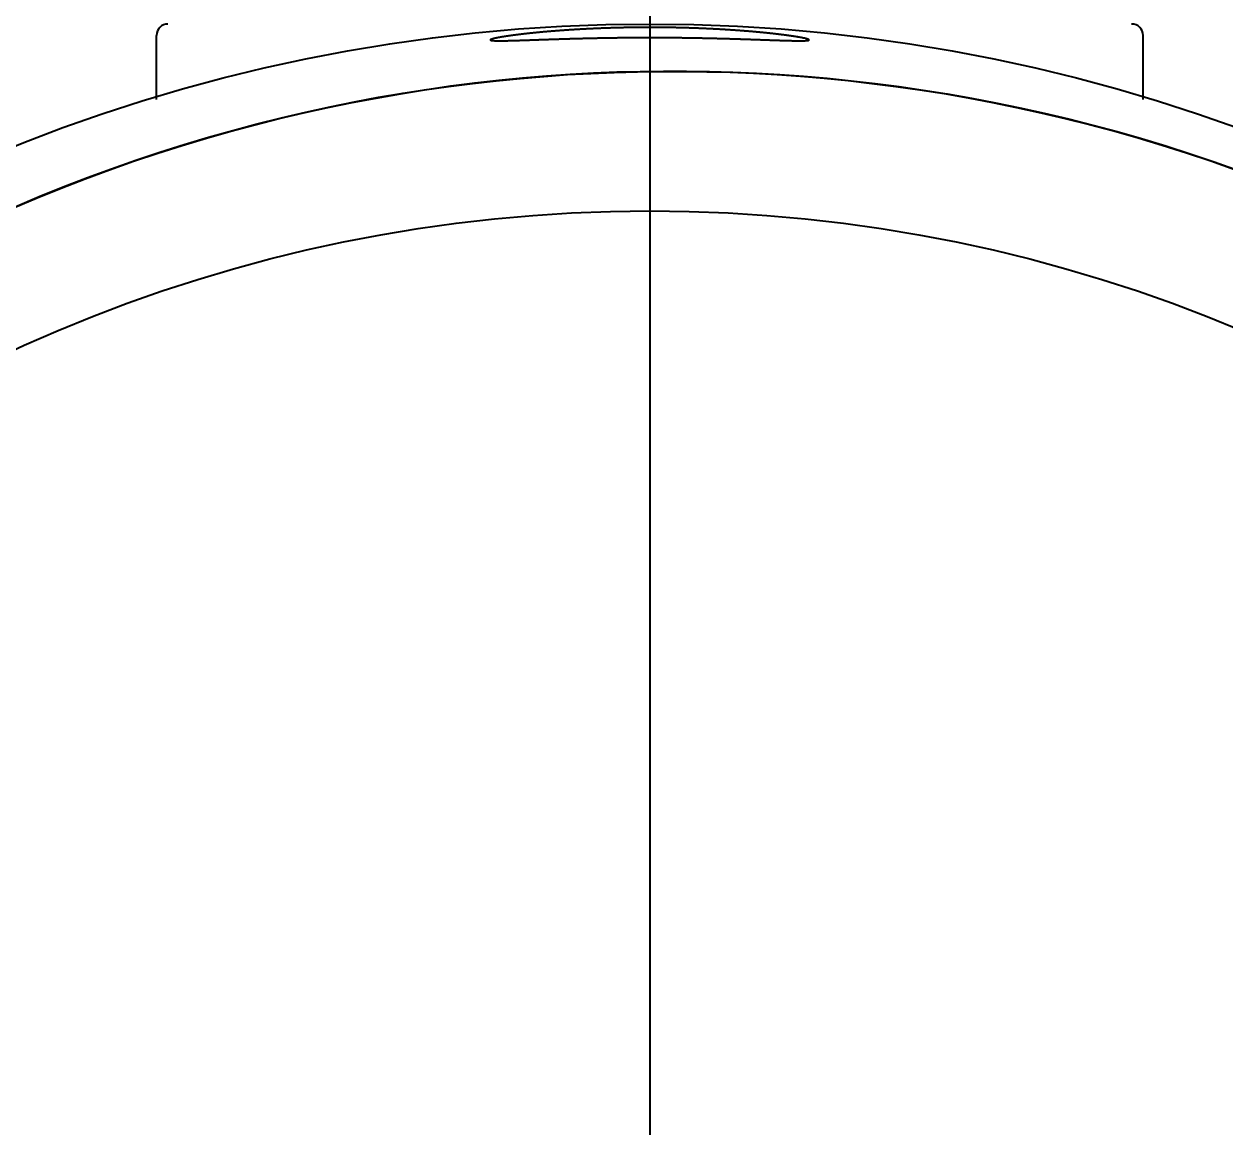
# Model space of a CAD drawing. Header units: millimetres. Extents: x 0 to 5600, y -67 to 2530.
# Drawn here: x 4129.28 to 4161.78, y 1594.87 to 1624.72 of the extents above; entities that cross this region are included whole.
import ezdxf
from ezdxf.lldxf.tags import DXFTag

# ---------------------------------------------------------------- set-up
doc = ezdxf.new("R2010")
doc.units = ezdxf.units.MM
for name, color, linetype in [('내부선 및 부속', 4, 'Continuous'), ('중심선', 1, 'DASHED'), ('치수선', 7, 'Continuous')]:
    doc.layers.add(name, color=color, linetype=linetype)
doc.styles.add('____', font='')
doc.styles.get('____').set_extended_font_data('굴림')
tags = doc.linetypes.add('DASHED', pattern=[25.72, 12.86, -12.86]).pattern_tags.tags
tags[6:7] = [DXFTag(74, 4), DXFTag(75, 0), DXFTag(340, '0'), DXFTag(46, 0.0), DXFTag(50, 0.0), DXFTag(44, 0.0), DXFTag(45, 0.0)]
tags[4:5] = [DXFTag(74, 4), DXFTag(75, 0), DXFTag(340, '0'), DXFTag(46, 0.0), DXFTag(50, 0.0), DXFTag(44, 0.0), DXFTag(45, 0.0)]
doc.dimstyles.new('MSADIM', dxfattribs={"dimtxt": 33, "dimasz": 17, "dimexe": 10, "dimexo": 7.5, "dimgap": 10, "dimtad": 0, "dimtih": 1, "dimtoh": 1, "dimdec": 0, "dimzin": 1, "dimdsep": 46, "dimtxsty": '____', "dimcen": 11.25, "dimadec": 0, "dimazin": 0, "dimtfac": 1, "dimtdec": 0, "dimtix": 1, "dimtmove": 0, "dimatfit": 3, "dimfxl": 1, "dimtolj": 1, "dimtzin": 1, "dimarcsym": 0})

# ---------------------------------------------------------------- blocks, each defined once
blk = doc.blocks.new('*D12')
at = {"layer": '치수선', "color": 0, "linetype": 'Continuous', "lineweight": -2, "transparency": 16777216}
for p, q in [((4076.213, 1776.022), (4076.213, 1863.15)), ((4756.213, 1586.022), (4756.213, 1863.15)), ((4093.213, 1853.15), (4378.933, 1853.15)), ((4739.213, 1853.15), (4453.494, 1853.15))]:
    blk.add_line(p, q, dxfattribs=at)
at = {"layer": '치수선', "color": 0, "linetype": 'Continuous', "transparency": 16777216}
for points in [[(4093.213, 1855.984), (4093.213, 1850.317), (4076.213, 1853.15)], [(4739.213, 1855.984), (4739.213, 1850.317), (4756.213, 1853.15)]]:
    blk.add_solid(points, dxfattribs=at)
at = {"layer": '치수선', "color": 0, "linetype": 'Continuous', "transparency": 16777216, "insert": (4416.213, 1853.15), "char_height": 25, "attachment_point": 5, "style": '____'}
blk.add_mtext('\\A1;680', dxfattribs=at)

msp = doc.modelspace()

# ---------------------------------------------------------------- linework, layer by layer
at = {"layer": '내부선 및 부속', "linetype": 'Continuous'}
for p, q in [((4132.868, 1622.671), (4132.868, 1624.409)), ((4159.559, 1622.671), (4159.559, 1624.409))]:
    msp.add_line(p, q, dxfattribs=at)
at = {"layer": '내부선 및 부속', "linetype": 'Continuous', "flags": 128}
for points in [[(4146.213, 1624.626), (4146.205, 1624.626), (4146.196, 1624.626), (4146.188, 1624.626), (4146.179, 1624.626), (4146.171, 1624.626), (4146.162, 1624.626), (4146.154, 1624.626), (4146.145, 1624.626), (4146.137, 1624.626), (4146.128, 1624.626), (4146.12, 1624.626), (4146.111, 1624.626), (4146.103, 1624.626), (4146.094, 1624.626), (4146.086, 1624.626), (4146.077, 1624.626), (4146.069, 1624.626), (4146.06, 1624.626), (4146.052, 1624.625), (4146.043, 1624.625), (4146.035, 1624.625), (4146.026, 1624.625), (4146.018, 1624.625), (4146.009, 1624.625), (4146.001, 1624.625), (4145.992, 1624.625), (4145.984, 1624.625), (4145.975, 1624.625), (4145.967, 1624.625), (4145.958, 1624.625), (4145.95, 1624.625), (4145.942, 1624.625), (4145.933, 1624.625), (4145.925, 1624.625), (4145.916, 1624.625), (4145.908, 1624.625), (4145.899, 1624.624), (4145.891, 1624.624), (4145.882, 1624.624), (4145.874, 1624.624), (4145.865, 1624.624), (4145.857, 1624.624), (4145.848, 1624.624), (4145.84, 1624.624), (4145.831, 1624.624), (4145.823, 1624.624), (4145.814, 1624.624), (4145.806, 1624.623), (4145.797, 1624.623), (4145.789, 1624.623), (4145.78, 1624.623), (4145.772, 1624.623), (4145.763, 1624.623), (4145.755, 1624.623), (4145.746, 1624.623), (4145.738, 1624.623), (4145.729, 1624.622), (4145.721, 1624.622), (4145.712, 1624.622), (4145.704, 1624.622), (4145.695, 1624.622), (4145.687, 1624.622), (4145.678, 1624.622), (4145.67, 1624.622), (4145.661, 1624.621), (4145.653, 1624.621), (4145.645, 1624.621), (4145.636, 1624.621), (4145.628, 1624.621), (4145.619, 1624.621), (4145.611, 1624.621), (4145.602, 1624.62), (4145.594, 1624.62), (4145.585, 1624.62), (4145.577, 1624.62), (4145.568, 1624.62), (4145.56, 1624.62), (4145.551, 1624.619), (4145.543, 1624.619), (4145.534, 1624.619), (4145.526, 1624.619), (4145.517, 1624.619), (4145.509, 1624.619), (4145.5, 1624.618), (4145.492, 1624.618), (4145.483, 1624.618), (4145.475, 1624.618), (4145.466, 1624.618), (4145.458, 1624.618), (4145.449, 1624.617), (4145.441, 1624.617), (4145.432, 1624.617), (4145.424, 1624.617), (4145.415, 1624.617), (4145.407, 1624.616), (4145.398, 1624.616), (4145.39, 1624.616), (4145.381, 1624.616), (4145.373, 1624.616), (4145.365, 1624.615), (4145.365, 1624.615), (4145.356, 1624.615), (4145.348, 1624.615), (4145.339, 1624.615), (4145.331, 1624.615), (4145.322, 1624.614), (4145.314, 1624.614), (4145.305, 1624.614), (4145.297, 1624.614), (4145.288, 1624.613), (4145.28, 1624.613), (4145.271, 1624.613), (4145.263, 1624.613), (4145.254, 1624.612), (4145.246, 1624.612), (4145.237, 1624.612), (4145.229, 1624.612), (4145.22, 1624.612), (4145.212, 1624.611), (4145.203, 1624.611), (4145.195, 1624.611), (4145.186, 1624.611), (4145.178, 1624.61), (4145.169, 1624.61), (4145.161, 1624.61), (4145.152, 1624.609), (4145.144, 1624.609), (4145.135, 1624.609), (4145.127, 1624.609), (4145.119, 1624.608), (4145.11, 1624.608), (4145.102, 1624.608), (4145.093, 1624.608), (4145.085, 1624.607), (4145.076, 1624.607), (4145.068, 1624.607), (4145.059, 1624.606), (4145.051, 1624.606), (4145.042, 1624.606), (4145.034, 1624.606), (4145.025, 1624.605), (4145.017, 1624.605), (4145.008, 1624.605), (4145, 1624.604), (4144.991, 1624.604), (4144.983, 1624.604), (4144.974, 1624.603), (4144.966, 1624.603), (4144.957, 1624.603), (4144.949, 1624.603), (4144.94, 1624.602), (4144.932, 1624.602), (4144.923, 1624.602), (4144.915, 1624.601), (4144.907, 1624.601), (4144.898, 1624.601), (4144.89, 1624.6), (4144.881, 1624.6), (4144.873, 1624.6), (4144.864, 1624.599), (4144.856, 1624.599), (4144.847, 1624.599), (4144.839, 1624.598), (4144.83, 1624.598), (4144.822, 1624.598), (4144.813, 1624.597), (4144.805, 1624.597), (4144.796, 1624.597), (4144.788, 1624.596), (4144.779, 1624.596), (4144.771, 1624.595), (4144.762, 1624.595), (4144.754, 1624.595), (4144.745, 1624.594), (4144.737, 1624.594), (4144.728, 1624.594), (4144.72, 1624.593), (4144.711, 1624.593), (4144.703, 1624.592), (4144.695, 1624.592), (4144.686, 1624.592), (4144.678, 1624.591), (4144.669, 1624.591), (4144.661, 1624.591), (4144.652, 1624.59), (4144.644, 1624.59), (4144.635, 1624.589), (4144.627, 1624.589), (4144.618, 1624.589), (4144.61, 1624.588), (4144.601, 1624.588), (4144.593, 1624.587), (4144.584, 1624.587), (4144.576, 1624.587), (4144.567, 1624.586), (4144.559, 1624.586), (4144.55, 1624.585), (4144.542, 1624.585), (4144.533, 1624.584), (4144.525, 1624.584), (4144.517, 1624.584), (4144.517, 1624.584), (4144.508, 1624.583), (4144.5, 1624.583), (4144.491, 1624.582), (4144.483, 1624.582), (4144.474, 1624.581), (4144.466, 1624.581), (4144.457, 1624.581), (4144.449, 1624.58), (4144.44, 1624.58), (4144.432, 1624.579), (4144.423, 1624.579), (4144.415, 1624.578), (4144.406, 1624.578), (4144.398, 1624.577), (4144.389, 1624.577), (4144.381, 1624.577), (4144.372, 1624.576), (4144.364, 1624.576), (4144.356, 1624.575), (4144.347, 1624.575), (4144.339, 1624.574), (4144.33, 1624.574), (4144.322, 1624.573), (4144.313, 1624.573), (4144.305, 1624.572), (4144.296, 1624.572), (4144.288, 1624.571), (4144.279, 1624.571), (4144.271, 1624.57), (4144.262, 1624.57), (4144.254, 1624.569), (4144.245, 1624.569), (4144.237, 1624.568), (4144.228, 1624.568), (4144.22, 1624.567), (4144.211, 1624.567), (4144.203, 1624.566), (4144.195, 1624.566), (4144.186, 1624.565), (4144.178, 1624.565), (4144.169, 1624.564), (4144.161, 1624.564), (4144.152, 1624.563), (4144.144, 1624.563), (4144.135, 1624.562), (4144.127, 1624.562), (4144.118, 1624.561), (4144.11, 1624.561), (4144.101, 1624.56), (4144.093, 1624.559), (4144.084, 1624.559), (4144.076, 1624.558), (4144.067, 1624.558), (4144.059, 1624.557), (4144.051, 1624.557), (4144.042, 1624.556), (4144.034, 1624.556), (4144.025, 1624.555), (4144.017, 1624.554), (4144.008, 1624.554), (4144, 1624.553), (4143.991, 1624.553), (4143.983, 1624.552), (4143.974, 1624.552), (4143.966, 1624.551), (4143.957, 1624.55), (4143.949, 1624.55), (4143.94, 1624.549), (4143.932, 1624.549), (4143.924, 1624.548), (4143.915, 1624.548), (4143.907, 1624.547), (4143.898, 1624.546), (4143.89, 1624.546), (4143.881, 1624.545), (4143.873, 1624.545), (4143.864, 1624.544), (4143.856, 1624.543), (4143.847, 1624.543), (4143.839, 1624.542), (4143.83, 1624.541), (4143.822, 1624.541), (4143.814, 1624.54), (4143.805, 1624.54), (4143.797, 1624.539), (4143.788, 1624.538), (4143.78, 1624.538), (4143.771, 1624.537), (4143.763, 1624.536), (4143.754, 1624.536), (4143.746, 1624.535), (4143.737, 1624.535), (4143.729, 1624.534), (4143.72, 1624.533), (4143.712, 1624.533), (4143.704, 1624.532), (4143.695, 1624.531), (4143.687, 1624.531), (4143.678, 1624.53), (4143.67, 1624.529), (4143.67, 1624.529), (4143.661, 1624.529), (4143.653, 1624.528), (4143.644, 1624.527), (4143.636, 1624.527), (4143.627, 1624.526), (4143.619, 1624.525), (4143.61, 1624.525), (4143.602, 1624.524), (4143.594, 1624.523), (4143.585, 1624.523), (4143.577, 1624.522), (4143.568, 1624.521), (4143.56, 1624.521), (4143.551, 1624.52), (4143.543, 1624.519), (4143.534, 1624.518), (4143.526, 1624.518), (4143.517, 1624.517), (4143.509, 1624.516), (4143.5, 1624.516), (4143.492, 1624.515), (4143.484, 1624.514), (4143.475, 1624.513), (4143.467, 1624.513), (4143.458, 1624.512), (4143.45, 1624.511), (4143.441, 1624.51), (4143.433, 1624.51), (4143.424, 1624.509), (4143.416, 1624.508), (4143.407, 1624.508), (4143.399, 1624.507), (4143.391, 1624.506), (4143.382, 1624.505), (4143.374, 1624.505), (4143.365, 1624.504), (4143.357, 1624.503), (4143.348, 1624.502), (4143.34, 1624.501), (4143.331, 1624.501), (4143.323, 1624.5), (4143.315, 1624.499), (4143.306, 1624.498), (4143.298, 1624.498), (4143.289, 1624.497), (4143.281, 1624.496), (4143.272, 1624.495), (4143.264, 1624.494), (4143.255, 1624.494), (4143.247, 1624.493), (4143.238, 1624.492), (4143.23, 1624.491), (4143.222, 1624.49), (4143.213, 1624.49), (4143.205, 1624.489), (4143.196, 1624.488), (4143.188, 1624.487), (4143.179, 1624.486), (4143.171, 1624.486), (4143.162, 1624.485), (4143.154, 1624.484), (4143.146, 1624.483), (4143.137, 1624.482), (4143.129, 1624.481), (4143.12, 1624.481), (4143.112, 1624.48), (4143.103, 1624.479), (4143.095, 1624.478), (4143.086, 1624.477), (4143.078, 1624.476), (4143.07, 1624.475), (4143.061, 1624.475), (4143.053, 1624.474), (4143.044, 1624.473), (4143.036, 1624.472), (4143.027, 1624.471), (4143.019, 1624.47), (4143.01, 1624.469), (4143.002, 1624.468), (4142.994, 1624.468), (4142.985, 1624.467), (4142.977, 1624.466), (4142.968, 1624.465), (4142.96, 1624.464), (4142.951, 1624.463), (4142.943, 1624.462), (4142.935, 1624.461), (4142.926, 1624.46), (4142.918, 1624.459), (4142.909, 1624.458), (4142.901, 1624.458), (4142.892, 1624.457), (4142.884, 1624.456), (4142.875, 1624.455), (4142.867, 1624.454), (4142.859, 1624.453), (4142.85, 1624.452), (4142.842, 1624.451), (4142.833, 1624.45), (4142.825, 1624.449), (4142.825, 1624.449), (4142.816, 1624.448), (4142.808, 1624.447), (4142.8, 1624.446), (4142.791, 1624.445), (4142.783, 1624.444), (4142.774, 1624.443), (4142.766, 1624.442), (4142.757, 1624.441), (4142.749, 1624.44), (4142.741, 1624.439), (4142.732, 1624.438), (4142.724, 1624.437), (4142.715, 1624.436), (4142.707, 1624.435), (4142.698, 1624.434), (4142.69, 1624.433), (4142.682, 1624.432), (4142.673, 1624.431), (4142.665, 1624.43), (4142.656, 1624.429), (4142.648, 1624.428), (4142.64, 1624.427), (4142.631, 1624.426), (4142.623, 1624.425), (4142.614, 1624.424), (4142.606, 1624.423), (4142.597, 1624.422), (4142.589, 1624.42), (4142.581, 1624.419), (4142.572, 1624.418), (4142.564, 1624.417), (4142.555, 1624.416), (4142.547, 1624.415), (4142.539, 1624.414), (4142.53, 1624.413), (4142.522, 1624.412), (4142.513, 1624.411), (4142.505, 1624.409), (4142.496, 1624.408), (4142.488, 1624.407), (4142.48, 1624.406), (4142.471, 1624.405), (4142.463, 1624.404), (4142.454, 1624.403), (4142.446, 1624.401), (4142.438, 1624.4), (4142.429, 1624.399), (4142.421, 1624.398), (4142.412, 1624.397), (4142.404, 1624.395), (4142.396, 1624.394), (4142.387, 1624.393), (4142.379, 1624.392), (4142.37, 1624.391), (4142.362, 1624.389), (4142.354, 1624.388), (4142.345, 1624.387), (4142.337, 1624.386), (4142.328, 1624.384), (4142.32, 1624.383), (4142.312, 1624.382), (4142.303, 1624.381), (4142.295, 1624.379), (4142.287, 1624.378), (4142.278, 1624.377), (4142.27, 1624.375), (4142.261, 1624.374), (4142.253, 1624.373), (4142.245, 1624.371), (4142.236, 1624.37), (4142.228, 1624.369), (4142.219, 1624.367), (4142.211, 1624.366), (4142.203, 1624.364), (4142.194, 1624.363), (4142.186, 1624.362), (4142.178, 1624.36), (4142.169, 1624.359), (4142.161, 1624.357), (4142.152, 1624.356), (4142.144, 1624.354), (4142.136, 1624.353), (4142.127, 1624.351), (4142.119, 1624.35), (4142.111, 1624.348), (4142.102, 1624.347), (4142.094, 1624.345), (4142.086, 1624.343), (4142.077, 1624.342), (4142.069, 1624.34), (4142.061, 1624.338), (4142.053, 1624.337), (4142.044, 1624.335), (4142.036, 1624.333), (4142.028, 1624.331), (4142.02, 1624.33), (4142.011, 1624.328), (4142.003, 1624.326), (4141.995, 1624.324), (4141.986, 1624.322), (4141.986, 1624.322), (4141.978, 1624.32), (4141.97, 1624.317), (4141.961, 1624.315), (4141.953, 1624.313), (4141.945, 1624.31), (4141.937, 1624.308), (4141.929, 1624.305), (4141.921, 1624.302), (4141.914, 1624.298), (4141.906, 1624.294), (4141.902, 1624.287), (4141.902, 1624.287)], [(4150.525, 1624.287), (4150.52, 1624.294), (4150.512, 1624.298), (4150.505, 1624.302), (4150.497, 1624.305), (4150.489, 1624.308), (4150.481, 1624.31), (4150.473, 1624.313), (4150.465, 1624.315), (4150.456, 1624.317), (4150.448, 1624.32), (4150.44, 1624.322), (4150.431, 1624.324), (4150.423, 1624.326), (4150.415, 1624.328), (4150.407, 1624.33), (4150.398, 1624.331), (4150.39, 1624.333), (4150.382, 1624.335), (4150.373, 1624.337), (4150.365, 1624.338), (4150.357, 1624.34), (4150.349, 1624.342), (4150.34, 1624.343), (4150.332, 1624.345), (4150.324, 1624.347), (4150.315, 1624.348), (4150.307, 1624.35), (4150.299, 1624.351), (4150.29, 1624.353), (4150.282, 1624.354), (4150.274, 1624.356), (4150.265, 1624.357), (4150.257, 1624.359), (4150.249, 1624.36), (4150.24, 1624.362), (4150.232, 1624.363), (4150.223, 1624.364), (4150.215, 1624.366), (4150.207, 1624.367), (4150.198, 1624.369), (4150.19, 1624.37), (4150.182, 1624.371), (4150.173, 1624.373), (4150.165, 1624.374), (4150.156, 1624.375), (4150.148, 1624.377), (4150.14, 1624.378), (4150.131, 1624.379), (4150.123, 1624.381), (4150.114, 1624.382), (4150.106, 1624.383), (4150.098, 1624.384), (4150.089, 1624.386), (4150.081, 1624.387), (4150.072, 1624.388), (4150.064, 1624.389), (4150.056, 1624.391), (4150.047, 1624.392), (4150.039, 1624.393), (4150.031, 1624.394), (4150.022, 1624.395), (4150.014, 1624.397), (4150.005, 1624.398), (4149.997, 1624.399), (4149.989, 1624.4), (4149.98, 1624.401), (4149.972, 1624.403), (4149.963, 1624.404), (4149.955, 1624.405), (4149.946, 1624.406), (4149.938, 1624.407), (4149.93, 1624.408), (4149.921, 1624.409), (4149.913, 1624.411), (4149.904, 1624.412), (4149.896, 1624.413), (4149.888, 1624.414), (4149.879, 1624.415), (4149.871, 1624.416), (4149.862, 1624.417), (4149.854, 1624.418), (4149.846, 1624.419), (4149.837, 1624.42), (4149.829, 1624.422), (4149.82, 1624.423), (4149.812, 1624.424), (4149.803, 1624.425), (4149.795, 1624.426), (4149.787, 1624.427), (4149.778, 1624.428), (4149.77, 1624.429), (4149.761, 1624.43), (4149.753, 1624.431), (4149.744, 1624.432), (4149.736, 1624.433), (4149.728, 1624.434), (4149.719, 1624.435), (4149.711, 1624.436), (4149.702, 1624.437), (4149.694, 1624.438), (4149.694, 1624.438), (4149.685, 1624.439), (4149.677, 1624.44), (4149.669, 1624.441), (4149.66, 1624.442), (4149.652, 1624.443), (4149.643, 1624.444), (4149.635, 1624.445), (4149.627, 1624.446), (4149.618, 1624.447), (4149.61, 1624.448), (4149.601, 1624.449), (4149.593, 1624.45), (4149.584, 1624.451), (4149.576, 1624.452), (4149.567, 1624.453), (4149.559, 1624.454), (4149.551, 1624.455), (4149.542, 1624.456), (4149.534, 1624.457), (4149.525, 1624.458), (4149.517, 1624.458), (4149.508, 1624.459), (4149.5, 1624.46), (4149.492, 1624.461), (4149.483, 1624.462), (4149.475, 1624.463), (4149.466, 1624.464), (4149.458, 1624.465), (4149.449, 1624.466), (4149.441, 1624.467), (4149.433, 1624.468), (4149.424, 1624.468), (4149.416, 1624.469), (4149.407, 1624.47), (4149.399, 1624.471), (4149.39, 1624.472), (4149.382, 1624.473), (4149.373, 1624.474), (4149.365, 1624.475), (4149.357, 1624.475), (4149.348, 1624.476), (4149.34, 1624.477), (4149.331, 1624.478), (4149.323, 1624.479), (4149.314, 1624.48), (4149.306, 1624.481), (4149.297, 1624.481), (4149.289, 1624.482), (4149.281, 1624.483), (4149.272, 1624.484), (4149.264, 1624.485), (4149.255, 1624.486), (4149.247, 1624.486), (4149.238, 1624.487), (4149.23, 1624.488), (4149.221, 1624.489), (4149.213, 1624.49), (4149.205, 1624.49), (4149.196, 1624.491), (4149.188, 1624.492), (4149.179, 1624.493), (4149.171, 1624.494), (4149.162, 1624.494), (4149.154, 1624.495), (4149.145, 1624.496), (4149.137, 1624.497), (4149.128, 1624.498), (4149.12, 1624.498), (4149.112, 1624.499), (4149.103, 1624.5), (4149.095, 1624.501), (4149.086, 1624.501), (4149.078, 1624.502), (4149.069, 1624.503), (4149.061, 1624.504), (4149.052, 1624.505), (4149.044, 1624.505), (4149.036, 1624.506), (4149.027, 1624.507), (4149.019, 1624.508), (4149.01, 1624.508), (4149.002, 1624.509), (4148.993, 1624.51), (4148.985, 1624.51), (4148.976, 1624.511), (4148.968, 1624.512), (4148.959, 1624.513), (4148.951, 1624.513), (4148.943, 1624.514), (4148.934, 1624.515), (4148.926, 1624.516), (4148.917, 1624.516), (4148.909, 1624.517), (4148.9, 1624.518), (4148.892, 1624.518), (4148.883, 1624.519), (4148.875, 1624.52), (4148.866, 1624.521), (4148.858, 1624.521), (4148.85, 1624.522), (4148.85, 1624.522), (4148.841, 1624.523), (4148.833, 1624.523), (4148.824, 1624.524), (4148.816, 1624.525), (4148.807, 1624.525), (4148.799, 1624.526), (4148.79, 1624.527), (4148.782, 1624.527), (4148.773, 1624.528), (4148.765, 1624.529), (4148.756, 1624.529), (4148.748, 1624.53), (4148.74, 1624.531), (4148.731, 1624.531), (4148.723, 1624.532), (4148.714, 1624.533), (4148.706, 1624.533), (4148.697, 1624.534), (4148.689, 1624.535), (4148.68, 1624.535), (4148.672, 1624.536), (4148.663, 1624.536), (4148.655, 1624.537), (4148.646, 1624.538), (4148.638, 1624.538), (4148.63, 1624.539), (4148.621, 1624.54), (4148.613, 1624.54), (4148.604, 1624.541), (4148.596, 1624.542), (4148.587, 1624.542), (4148.579, 1624.543), (4148.57, 1624.543), (4148.562, 1624.544), (4148.553, 1624.545), (4148.545, 1624.545), (4148.536, 1624.546), (4148.528, 1624.546), (4148.519, 1624.547), (4148.511, 1624.548), (4148.503, 1624.548), (4148.494, 1624.549), (4148.486, 1624.549), (4148.477, 1624.55), (4148.469, 1624.55), (4148.46, 1624.551), (4148.452, 1624.552), (4148.443, 1624.552), (4148.435, 1624.553), (4148.426, 1624.553), (4148.418, 1624.554), (4148.409, 1624.554), (4148.401, 1624.555), (4148.392, 1624.556), (4148.384, 1624.556), (4148.376, 1624.557), (4148.367, 1624.557), (4148.359, 1624.558), (4148.35, 1624.558), (4148.342, 1624.559), (4148.333, 1624.559), (4148.325, 1624.56), (4148.316, 1624.561), (4148.308, 1624.561), (4148.299, 1624.562), (4148.291, 1624.562), (4148.282, 1624.563), (4148.274, 1624.563), (4148.265, 1624.564), (4148.257, 1624.564), (4148.249, 1624.565), (4148.24, 1624.565), (4148.232, 1624.566), (4148.223, 1624.566), (4148.215, 1624.567), (4148.206, 1624.567), (4148.198, 1624.568), (4148.189, 1624.568), (4148.181, 1624.569), (4148.172, 1624.569), (4148.164, 1624.57), (4148.155, 1624.57), (4148.147, 1624.571), (4148.138, 1624.571), (4148.13, 1624.572), (4148.121, 1624.572), (4148.113, 1624.573), (4148.105, 1624.573), (4148.096, 1624.574), (4148.088, 1624.574), (4148.079, 1624.575), (4148.071, 1624.575), (4148.062, 1624.576), (4148.054, 1624.576), (4148.045, 1624.577), (4148.037, 1624.577), (4148.028, 1624.577), (4148.02, 1624.578), (4148.011, 1624.578), (4148.003, 1624.579), (4148.003, 1624.579), (4147.994, 1624.579), (4147.986, 1624.58), (4147.977, 1624.58), (4147.969, 1624.581), (4147.96, 1624.581), (4147.952, 1624.581), (4147.944, 1624.582), (4147.935, 1624.582), (4147.927, 1624.583), (4147.918, 1624.583), (4147.91, 1624.584), (4147.901, 1624.584), (4147.893, 1624.584), (4147.884, 1624.585), (4147.876, 1624.585), (4147.867, 1624.586), (4147.859, 1624.586), (4147.85, 1624.587), (4147.842, 1624.587), (4147.833, 1624.587), (4147.825, 1624.588), (4147.816, 1624.588), (4147.808, 1624.589), (4147.799, 1624.589), (4147.791, 1624.589), (4147.782, 1624.59), (4147.774, 1624.59), (4147.766, 1624.591), (4147.757, 1624.591), (4147.749, 1624.591), (4147.74, 1624.592), (4147.732, 1624.592), (4147.723, 1624.592), (4147.715, 1624.593), (4147.706, 1624.593), (4147.698, 1624.594), (4147.689, 1624.594), (4147.681, 1624.594), (4147.672, 1624.595), (4147.664, 1624.595), (4147.655, 1624.595), (4147.647, 1624.596), (4147.638, 1624.596), (4147.63, 1624.597), (4147.621, 1624.597), (4147.613, 1624.597), (4147.604, 1624.598), (4147.596, 1624.598), (4147.587, 1624.598), (4147.579, 1624.599), (4147.571, 1624.599), (4147.562, 1624.599), (4147.554, 1624.6), (4147.545, 1624.6), (4147.537, 1624.6), (4147.528, 1624.601), (4147.52, 1624.601), (4147.511, 1624.601), (4147.503, 1624.602), (4147.494, 1624.602), (4147.486, 1624.602), (4147.477, 1624.603), (4147.469, 1624.603), (4147.46, 1624.603), (4147.452, 1624.603), (4147.443, 1624.604), (4147.435, 1624.604), (4147.426, 1624.604), (4147.418, 1624.605), (4147.409, 1624.605), (4147.401, 1624.605), (4147.392, 1624.606), (4147.384, 1624.606), (4147.375, 1624.606), (4147.367, 1624.606), (4147.358, 1624.607), (4147.35, 1624.607), (4147.342, 1624.607), (4147.333, 1624.608), (4147.325, 1624.608), (4147.316, 1624.608), (4147.308, 1624.608), (4147.299, 1624.609), (4147.291, 1624.609), (4147.282, 1624.609), (4147.274, 1624.609), (4147.265, 1624.61), (4147.257, 1624.61), (4147.248, 1624.61), (4147.24, 1624.611), (4147.231, 1624.611), (4147.223, 1624.611), (4147.214, 1624.611), (4147.206, 1624.612), (4147.197, 1624.612), (4147.189, 1624.612), (4147.18, 1624.612), (4147.172, 1624.612), (4147.163, 1624.613), (4147.155, 1624.613), (4147.155, 1624.613), (4147.146, 1624.613), (4147.138, 1624.613), (4147.129, 1624.614), (4147.121, 1624.614), (4147.113, 1624.614), (4147.104, 1624.614), (4147.096, 1624.615), (4147.087, 1624.615), (4147.079, 1624.615), (4147.07, 1624.615), (4147.062, 1624.615), (4147.053, 1624.616), (4147.045, 1624.616), (4147.036, 1624.616), (4147.028, 1624.616), (4147.019, 1624.616), (4147.011, 1624.617), (4147.002, 1624.617), (4146.994, 1624.617), (4146.985, 1624.617), (4146.977, 1624.617), (4146.968, 1624.618), (4146.96, 1624.618), (4146.951, 1624.618), (4146.943, 1624.618), (4146.934, 1624.618), (4146.926, 1624.618), (4146.917, 1624.619), (4146.909, 1624.619), (4146.9, 1624.619), (4146.892, 1624.619), (4146.883, 1624.619), (4146.875, 1624.619), (4146.866, 1624.62), (4146.858, 1624.62), (4146.849, 1624.62), (4146.841, 1624.62), (4146.833, 1624.62), (4146.824, 1624.62), (4146.816, 1624.621), (4146.807, 1624.621), (4146.799, 1624.621), (4146.79, 1624.621), (4146.782, 1624.621), (4146.773, 1624.621), (4146.765, 1624.621), (4146.756, 1624.622), (4146.748, 1624.622), (4146.739, 1624.622), (4146.731, 1624.622), (4146.722, 1624.622), (4146.714, 1624.622), (4146.705, 1624.622), (4146.697, 1624.622), (4146.688, 1624.623), (4146.68, 1624.623), (4146.671, 1624.623), (4146.663, 1624.623), (4146.654, 1624.623), (4146.646, 1624.623), (4146.637, 1624.623), (4146.629, 1624.623), (4146.62, 1624.623), (4146.612, 1624.624), (4146.603, 1624.624), (4146.595, 1624.624), (4146.586, 1624.624), (4146.578, 1624.624), (4146.569, 1624.624), (4146.561, 1624.624), (4146.553, 1624.624), (4146.544, 1624.624), (4146.536, 1624.624), (4146.527, 1624.624), (4146.519, 1624.625), (4146.51, 1624.625), (4146.502, 1624.625), (4146.493, 1624.625), (4146.485, 1624.625), (4146.476, 1624.625), (4146.468, 1624.625), (4146.459, 1624.625), (4146.451, 1624.625), (4146.442, 1624.625), (4146.434, 1624.625), (4146.425, 1624.625), (4146.417, 1624.625), (4146.408, 1624.625), (4146.4, 1624.625), (4146.391, 1624.625), (4146.383, 1624.625), (4146.374, 1624.625), (4146.366, 1624.626), (4146.357, 1624.626), (4146.349, 1624.626), (4146.34, 1624.626), (4146.332, 1624.626), (4146.323, 1624.626), (4146.315, 1624.626), (4146.306, 1624.626), (4146.306, 1624.626), (4146.298, 1624.626), (4146.289, 1624.626), (4146.281, 1624.626), (4146.272, 1624.626), (4146.264, 1624.626), (4146.255, 1624.626), (4146.247, 1624.626), (4146.239, 1624.626), (4146.23, 1624.626), (4146.222, 1624.626), (4146.213, 1624.626), (4146.213, 1624.626)], [(4141.902, 1624.287), (4141.907, 1624.28), (4141.915, 1624.277), (4141.923, 1624.275), (4141.931, 1624.274), (4141.94, 1624.272), (4141.948, 1624.271), (4141.956, 1624.27), (4141.965, 1624.269), (4141.973, 1624.269), (4141.982, 1624.268), (4141.99, 1624.267), (4141.999, 1624.267), (4142.007, 1624.266), (4142.016, 1624.266), (4142.024, 1624.266), (4142.033, 1624.265), (4142.041, 1624.265), (4142.05, 1624.265), (4142.058, 1624.265), (4142.066, 1624.264), (4142.075, 1624.264), (4142.083, 1624.264), (4142.092, 1624.264), (4142.1, 1624.264), (4142.108, 1624.264), (4142.117, 1624.264), (4142.125, 1624.264), (4142.134, 1624.264), (4142.142, 1624.264), (4142.151, 1624.264), (4142.159, 1624.264), (4142.168, 1624.264), (4142.176, 1624.264), (4142.184, 1624.264), (4142.193, 1624.264), (4142.201, 1624.264), (4142.21, 1624.264), (4142.218, 1624.264), (4142.227, 1624.264), (4142.235, 1624.264), (4142.244, 1624.264), (4142.252, 1624.264), (4142.261, 1624.264), (4142.269, 1624.265), (4142.277, 1624.265), (4142.286, 1624.265), (4142.294, 1624.265), (4142.303, 1624.265), (4142.311, 1624.265), (4142.32, 1624.265), (4142.328, 1624.266), (4142.337, 1624.266), (4142.345, 1624.266), (4142.353, 1624.266), (4142.362, 1624.266), (4142.37, 1624.266), (4142.379, 1624.267), (4142.387, 1624.267), (4142.396, 1624.267), (4142.404, 1624.267), (4142.413, 1624.267), (4142.421, 1624.268), (4142.429, 1624.268), (4142.438, 1624.268), (4142.446, 1624.268), (4142.455, 1624.268), (4142.463, 1624.269), (4142.472, 1624.269), (4142.48, 1624.269), (4142.489, 1624.269), (4142.497, 1624.27), (4142.505, 1624.27), (4142.514, 1624.27), (4142.522, 1624.27), (4142.531, 1624.271), (4142.539, 1624.271), (4142.548, 1624.271), (4142.556, 1624.271), (4142.565, 1624.271), (4142.573, 1624.272), (4142.581, 1624.272), (4142.59, 1624.272), (4142.598, 1624.272), (4142.607, 1624.273), (4142.615, 1624.273), (4142.624, 1624.273), (4142.632, 1624.274), (4142.641, 1624.274), (4142.649, 1624.274), (4142.657, 1624.274), (4142.666, 1624.275), (4142.674, 1624.275), (4142.683, 1624.275), (4142.691, 1624.275), (4142.7, 1624.276), (4142.708, 1624.276), (4142.717, 1624.276), (4142.725, 1624.276), (4142.733, 1624.277), (4142.742, 1624.277), (4142.742, 1624.277), (4142.75, 1624.277), (4142.759, 1624.278), (4142.767, 1624.278), (4142.776, 1624.278), (4142.784, 1624.278), (4142.793, 1624.279), (4142.801, 1624.279), (4142.809, 1624.279), (4142.818, 1624.28), (4142.826, 1624.28), (4142.835, 1624.28), (4142.843, 1624.28), (4142.852, 1624.281), (4142.86, 1624.281), (4142.869, 1624.281), (4142.877, 1624.282), (4142.885, 1624.282), (4142.894, 1624.282), (4142.902, 1624.282), (4142.911, 1624.283), (4142.919, 1624.283), (4142.928, 1624.283), (4142.936, 1624.284), (4142.945, 1624.284), (4142.953, 1624.284), (4142.961, 1624.284), (4142.97, 1624.285), (4142.978, 1624.285), (4142.987, 1624.285), (4142.995, 1624.286), (4143.004, 1624.286), (4143.012, 1624.286), (4143.021, 1624.287), (4143.029, 1624.287), (4143.037, 1624.287), (4143.046, 1624.287), (4143.054, 1624.288), (4143.063, 1624.288), (4143.071, 1624.288), (4143.08, 1624.289), (4143.088, 1624.289), (4143.097, 1624.289), (4143.105, 1624.289), (4143.113, 1624.29), (4143.122, 1624.29), (4143.13, 1624.29), (4143.139, 1624.291), (4143.147, 1624.291), (4143.156, 1624.291), (4143.164, 1624.292), (4143.173, 1624.292), (4143.181, 1624.292), (4143.189, 1624.292), (4143.198, 1624.293), (4143.206, 1624.293), (4143.215, 1624.293), (4143.223, 1624.294), (4143.232, 1624.294), (4143.24, 1624.294), (4143.249, 1624.294), (4143.257, 1624.295), (4143.265, 1624.295), (4143.274, 1624.295), (4143.282, 1624.296), (4143.291, 1624.296), (4143.299, 1624.296), (4143.308, 1624.296), (4143.316, 1624.297), (4143.325, 1624.297), (4143.333, 1624.297), (4143.341, 1624.298), (4143.35, 1624.298), (4143.358, 1624.298), (4143.367, 1624.299), (4143.375, 1624.299), (4143.384, 1624.299), (4143.392, 1624.299), (4143.4, 1624.3), (4143.409, 1624.3), (4143.417, 1624.3), (4143.426, 1624.301), (4143.434, 1624.301), (4143.443, 1624.301), (4143.451, 1624.301), (4143.46, 1624.302), (4143.468, 1624.302), (4143.476, 1624.302), (4143.485, 1624.303), (4143.493, 1624.303), (4143.502, 1624.303), (4143.51, 1624.303), (4143.519, 1624.304), (4143.527, 1624.304), (4143.536, 1624.304), (4143.544, 1624.305), (4143.552, 1624.305), (4143.561, 1624.305), (4143.569, 1624.305), (4143.578, 1624.306), (4143.586, 1624.306), (4143.586, 1624.306), (4143.595, 1624.306), (4143.603, 1624.306), (4143.612, 1624.307), (4143.62, 1624.307), (4143.628, 1624.307), (4143.637, 1624.308), (4143.645, 1624.308), (4143.654, 1624.308), (4143.662, 1624.308), (4143.671, 1624.309), (4143.679, 1624.309), (4143.688, 1624.309), (4143.696, 1624.31), (4143.704, 1624.31), (4143.713, 1624.31), (4143.721, 1624.31), (4143.73, 1624.311), (4143.738, 1624.311), (4143.747, 1624.311), (4143.755, 1624.311), (4143.764, 1624.312), (4143.772, 1624.312), (4143.78, 1624.312), (4143.789, 1624.312), (4143.797, 1624.313), (4143.806, 1624.313), (4143.814, 1624.313), (4143.823, 1624.314), (4143.831, 1624.314), (4143.84, 1624.314), (4143.848, 1624.314), (4143.856, 1624.315), (4143.865, 1624.315), (4143.873, 1624.315), (4143.882, 1624.315), (4143.89, 1624.316), (4143.899, 1624.316), (4143.907, 1624.316), (4143.916, 1624.316), (4143.924, 1624.317), (4143.932, 1624.317), (4143.941, 1624.317), (4143.949, 1624.317), (4143.958, 1624.318), (4143.966, 1624.318), (4143.975, 1624.318), (4143.983, 1624.318), (4143.992, 1624.319), (4144, 1624.319), (4144.008, 1624.319), (4144.017, 1624.319), (4144.025, 1624.32), (4144.034, 1624.32), (4144.042, 1624.32), (4144.051, 1624.32), (4144.059, 1624.321), (4144.068, 1624.321), (4144.076, 1624.321), (4144.084, 1624.321), (4144.093, 1624.322), (4144.101, 1624.322), (4144.11, 1624.322), (4144.118, 1624.322), (4144.127, 1624.323), (4144.135, 1624.323), (4144.144, 1624.323), (4144.152, 1624.323), (4144.16, 1624.323), (4144.169, 1624.324), (4144.177, 1624.324), (4144.186, 1624.324), (4144.194, 1624.324), (4144.203, 1624.325), (4144.211, 1624.325), (4144.22, 1624.325), (4144.228, 1624.325), (4144.236, 1624.326), (4144.245, 1624.326), (4144.253, 1624.326), (4144.262, 1624.326), (4144.27, 1624.326), (4144.279, 1624.327), (4144.287, 1624.327), (4144.296, 1624.327), (4144.304, 1624.327), (4144.312, 1624.328), (4144.321, 1624.328), (4144.329, 1624.328), (4144.338, 1624.328), (4144.346, 1624.328), (4144.355, 1624.329), (4144.363, 1624.329), (4144.372, 1624.329), (4144.38, 1624.329), (4144.388, 1624.329), (4144.397, 1624.33), (4144.405, 1624.33), (4144.414, 1624.33), (4144.422, 1624.33), (4144.431, 1624.331), (4144.431, 1624.331), (4144.439, 1624.331), (4144.448, 1624.331), (4144.456, 1624.331), (4144.464, 1624.331), (4144.473, 1624.332), (4144.481, 1624.332), (4144.49, 1624.332), (4144.498, 1624.332), (4144.507, 1624.332), (4144.515, 1624.333), (4144.524, 1624.333), (4144.532, 1624.333), (4144.54, 1624.333), (4144.549, 1624.333), (4144.557, 1624.334), (4144.566, 1624.334), (4144.574, 1624.334), (4144.583, 1624.334), (4144.591, 1624.334), (4144.6, 1624.334), (4144.608, 1624.335), (4144.617, 1624.335), (4144.625, 1624.335), (4144.633, 1624.335), (4144.642, 1624.335), (4144.65, 1624.336), (4144.659, 1624.336), (4144.667, 1624.336), (4144.676, 1624.336), (4144.684, 1624.336), (4144.693, 1624.337), (4144.701, 1624.337), (4144.709, 1624.337), (4144.718, 1624.337), (4144.726, 1624.337), (4144.735, 1624.337), (4144.743, 1624.338), (4144.752, 1624.338), (4144.76, 1624.338), (4144.769, 1624.338), (4144.777, 1624.338), (4144.785, 1624.338), (4144.794, 1624.339), (4144.802, 1624.339), (4144.811, 1624.339), (4144.819, 1624.339), (4144.828, 1624.339), (4144.836, 1624.339), (4144.845, 1624.34), (4144.853, 1624.34), (4144.861, 1624.34), (4144.87, 1624.34), (4144.878, 1624.34), (4144.887, 1624.34), (4144.895, 1624.341), (4144.904, 1624.341), (4144.912, 1624.341), (4144.921, 1624.341), (4144.929, 1624.341), (4144.937, 1624.341), (4144.946, 1624.341), (4144.954, 1624.342), (4144.963, 1624.342), (4144.971, 1624.342), (4144.98, 1624.342), (4144.988, 1624.342), (4144.997, 1624.342), (4145.005, 1624.343), (4145.013, 1624.343), (4145.022, 1624.343), (4145.03, 1624.343), (4145.039, 1624.343), (4145.047, 1624.343), (4145.056, 1624.343), (4145.064, 1624.344), (4145.073, 1624.344), (4145.081, 1624.344), (4145.09, 1624.344), (4145.098, 1624.344), (4145.106, 1624.344), (4145.115, 1624.344), (4145.123, 1624.344), (4145.132, 1624.345), (4145.14, 1624.345), (4145.149, 1624.345), (4145.157, 1624.345), (4145.166, 1624.345), (4145.174, 1624.345), (4145.182, 1624.345), (4145.191, 1624.345), (4145.199, 1624.346), (4145.208, 1624.346), (4145.216, 1624.346), (4145.225, 1624.346), (4145.233, 1624.346), (4145.242, 1624.346), (4145.25, 1624.346), (4145.258, 1624.346), (4145.267, 1624.347), (4145.275, 1624.347), (4145.275, 1624.347), (4145.284, 1624.347), (4145.292, 1624.347), (4145.301, 1624.347), (4145.309, 1624.347), (4145.318, 1624.347), (4145.326, 1624.347), (4145.334, 1624.347), (4145.343, 1624.348), (4145.351, 1624.348), (4145.36, 1624.348), (4145.368, 1624.348), (4145.377, 1624.348), (4145.385, 1624.348), (4145.394, 1624.348), (4145.402, 1624.348), (4145.411, 1624.348), (4145.419, 1624.348), (4145.427, 1624.349), (4145.436, 1624.349), (4145.444, 1624.349), (4145.453, 1624.349), (4145.461, 1624.349), (4145.47, 1624.349), (4145.478, 1624.349), (4145.487, 1624.349), (4145.495, 1624.349), (4145.503, 1624.349), (4145.512, 1624.349), (4145.52, 1624.35), (4145.529, 1624.35), (4145.537, 1624.35), (4145.546, 1624.35), (4145.554, 1624.35), (4145.563, 1624.35), (4145.571, 1624.35), (4145.579, 1624.35), (4145.588, 1624.35), (4145.596, 1624.35), (4145.605, 1624.35), (4145.613, 1624.35), (4145.622, 1624.35), (4145.63, 1624.351), (4145.639, 1624.351), (4145.647, 1624.351), (4145.655, 1624.351), (4145.664, 1624.351), (4145.672, 1624.351), (4145.681, 1624.351), (4145.689, 1624.351), (4145.698, 1624.351), (4145.706, 1624.351), (4145.715, 1624.351), (4145.723, 1624.351), (4145.732, 1624.351), (4145.74, 1624.351), (4145.748, 1624.351), (4145.757, 1624.351), (4145.765, 1624.352), (4145.774, 1624.352), (4145.782, 1624.352), (4145.791, 1624.352), (4145.799, 1624.352), (4145.808, 1624.352), (4145.816, 1624.352), (4145.824, 1624.352), (4145.833, 1624.352), (4145.841, 1624.352), (4145.85, 1624.352), (4145.858, 1624.352), (4145.867, 1624.352), (4145.875, 1624.352), (4145.884, 1624.352), (4145.892, 1624.352), (4145.9, 1624.352), (4145.909, 1624.352), (4145.917, 1624.352), (4145.926, 1624.352), (4145.934, 1624.352), (4145.943, 1624.352), (4145.951, 1624.352), (4145.96, 1624.353), (4145.968, 1624.353), (4145.977, 1624.353), (4145.985, 1624.353), (4145.993, 1624.353), (4146.002, 1624.353), (4146.01, 1624.353), (4146.019, 1624.353), (4146.027, 1624.353), (4146.036, 1624.353), (4146.044, 1624.353), (4146.053, 1624.353), (4146.061, 1624.353), (4146.069, 1624.353), (4146.078, 1624.353), (4146.086, 1624.353), (4146.095, 1624.353), (4146.103, 1624.353), (4146.112, 1624.353), (4146.12, 1624.353), (4146.12, 1624.353), (4146.129, 1624.353), (4146.137, 1624.353), (4146.145, 1624.353), (4146.154, 1624.353), (4146.162, 1624.353), (4146.171, 1624.353), (4146.179, 1624.353), (4146.188, 1624.353), (4146.196, 1624.353), (4146.205, 1624.353), (4146.213, 1624.353), (4146.213, 1624.353)], [(4146.213, 1624.353), (4146.222, 1624.353), (4146.23, 1624.353), (4146.238, 1624.353), (4146.247, 1624.353), (4146.255, 1624.353), (4146.264, 1624.353), (4146.272, 1624.353), (4146.281, 1624.353), (4146.289, 1624.353), (4146.298, 1624.353), (4146.306, 1624.353), (4146.314, 1624.353), (4146.323, 1624.353), (4146.331, 1624.353), (4146.34, 1624.353), (4146.348, 1624.353), (4146.357, 1624.353), (4146.365, 1624.353), (4146.374, 1624.353), (4146.382, 1624.353), (4146.39, 1624.353), (4146.399, 1624.353), (4146.407, 1624.353), (4146.416, 1624.353), (4146.424, 1624.353), (4146.433, 1624.353), (4146.441, 1624.353), (4146.45, 1624.353), (4146.458, 1624.353), (4146.467, 1624.353), (4146.475, 1624.352), (4146.483, 1624.352), (4146.492, 1624.352), (4146.5, 1624.352), (4146.509, 1624.352), (4146.517, 1624.352), (4146.526, 1624.352), (4146.534, 1624.352), (4146.543, 1624.352), (4146.551, 1624.352), (4146.559, 1624.352), (4146.568, 1624.352), (4146.576, 1624.352), (4146.585, 1624.352), (4146.593, 1624.352), (4146.602, 1624.352), (4146.61, 1624.352), (4146.619, 1624.352), (4146.627, 1624.352), (4146.635, 1624.352), (4146.644, 1624.352), (4146.652, 1624.352), (4146.661, 1624.352), (4146.669, 1624.351), (4146.678, 1624.351), (4146.686, 1624.351), (4146.695, 1624.351), (4146.703, 1624.351), (4146.712, 1624.351), (4146.72, 1624.351), (4146.728, 1624.351), (4146.737, 1624.351), (4146.745, 1624.351), (4146.754, 1624.351), (4146.762, 1624.351), (4146.771, 1624.351), (4146.779, 1624.351), (4146.788, 1624.351), (4146.796, 1624.351), (4146.804, 1624.35), (4146.813, 1624.35), (4146.821, 1624.35), (4146.83, 1624.35), (4146.838, 1624.35), (4146.847, 1624.35), (4146.855, 1624.35), (4146.864, 1624.35), (4146.872, 1624.35), (4146.88, 1624.35), (4146.889, 1624.35), (4146.897, 1624.35), (4146.906, 1624.35), (4146.914, 1624.349), (4146.923, 1624.349), (4146.931, 1624.349), (4146.94, 1624.349), (4146.948, 1624.349), (4146.956, 1624.349), (4146.965, 1624.349), (4146.973, 1624.349), (4146.982, 1624.349), (4146.99, 1624.349), (4146.999, 1624.349), (4147.007, 1624.348), (4147.016, 1624.348), (4147.024, 1624.348), (4147.033, 1624.348), (4147.041, 1624.348), (4147.049, 1624.348), (4147.058, 1624.348), (4147.058, 1624.348), (4147.066, 1624.348), (4147.075, 1624.348), (4147.083, 1624.348), (4147.092, 1624.347), (4147.1, 1624.347), (4147.109, 1624.347), (4147.117, 1624.347), (4147.125, 1624.347), (4147.134, 1624.347), (4147.142, 1624.347), (4147.151, 1624.347), (4147.159, 1624.347), (4147.168, 1624.346), (4147.176, 1624.346), (4147.185, 1624.346), (4147.193, 1624.346), (4147.201, 1624.346), (4147.21, 1624.346), (4147.218, 1624.346), (4147.227, 1624.346), (4147.235, 1624.345), (4147.244, 1624.345), (4147.252, 1624.345), (4147.261, 1624.345), (4147.269, 1624.345), (4147.278, 1624.345), (4147.286, 1624.345), (4147.294, 1624.345), (4147.303, 1624.344), (4147.311, 1624.344), (4147.32, 1624.344), (4147.328, 1624.344), (4147.337, 1624.344), (4147.345, 1624.344), (4147.354, 1624.344), (4147.362, 1624.344), (4147.37, 1624.343), (4147.379, 1624.343), (4147.387, 1624.343), (4147.396, 1624.343), (4147.404, 1624.343), (4147.413, 1624.343), (4147.421, 1624.343), (4147.43, 1624.342), (4147.438, 1624.342), (4147.446, 1624.342), (4147.455, 1624.342), (4147.463, 1624.342), (4147.472, 1624.342), (4147.48, 1624.341), (4147.489, 1624.341), (4147.497, 1624.341), (4147.506, 1624.341), (4147.514, 1624.341), (4147.522, 1624.341), (4147.531, 1624.341), (4147.539, 1624.34), (4147.548, 1624.34), (4147.556, 1624.34), (4147.565, 1624.34), (4147.573, 1624.34), (4147.582, 1624.34), (4147.59, 1624.339), (4147.598, 1624.339), (4147.607, 1624.339), (4147.615, 1624.339), (4147.624, 1624.339), (4147.632, 1624.339), (4147.641, 1624.338), (4147.649, 1624.338), (4147.658, 1624.338), (4147.666, 1624.338), (4147.675, 1624.338), (4147.683, 1624.338), (4147.691, 1624.337), (4147.7, 1624.337), (4147.708, 1624.337), (4147.717, 1624.337), (4147.725, 1624.337), (4147.734, 1624.337), (4147.742, 1624.336), (4147.751, 1624.336), (4147.759, 1624.336), (4147.767, 1624.336), (4147.776, 1624.336), (4147.784, 1624.335), (4147.793, 1624.335), (4147.801, 1624.335), (4147.81, 1624.335), (4147.818, 1624.335), (4147.827, 1624.334), (4147.835, 1624.334), (4147.843, 1624.334), (4147.852, 1624.334), (4147.86, 1624.334), (4147.869, 1624.334), (4147.877, 1624.333), (4147.886, 1624.333), (4147.894, 1624.333), (4147.903, 1624.333), (4147.903, 1624.333), (4147.911, 1624.333), (4147.919, 1624.332), (4147.928, 1624.332), (4147.936, 1624.332), (4147.945, 1624.332), (4147.953, 1624.332), (4147.962, 1624.331), (4147.97, 1624.331), (4147.979, 1624.331), (4147.987, 1624.331), (4147.995, 1624.331), (4148.004, 1624.33), (4148.012, 1624.33), (4148.021, 1624.33), (4148.029, 1624.33), (4148.038, 1624.329), (4148.046, 1624.329), (4148.055, 1624.329), (4148.063, 1624.329), (4148.071, 1624.329), (4148.08, 1624.328), (4148.088, 1624.328), (4148.097, 1624.328), (4148.105, 1624.328), (4148.114, 1624.328), (4148.122, 1624.327), (4148.131, 1624.327), (4148.139, 1624.327), (4148.147, 1624.327), (4148.156, 1624.326), (4148.164, 1624.326), (4148.173, 1624.326), (4148.181, 1624.326), (4148.19, 1624.326), (4148.198, 1624.325), (4148.207, 1624.325), (4148.215, 1624.325), (4148.223, 1624.325), (4148.232, 1624.324), (4148.24, 1624.324), (4148.249, 1624.324), (4148.257, 1624.324), (4148.266, 1624.323), (4148.274, 1624.323), (4148.283, 1624.323), (4148.291, 1624.323), (4148.299, 1624.323), (4148.308, 1624.322), (4148.316, 1624.322), (4148.325, 1624.322), (4148.333, 1624.322), (4148.342, 1624.321), (4148.35, 1624.321), (4148.359, 1624.321), (4148.367, 1624.321), (4148.375, 1624.32), (4148.384, 1624.32), (4148.392, 1624.32), (4148.401, 1624.32), (4148.409, 1624.319), (4148.418, 1624.319), (4148.426, 1624.319), (4148.435, 1624.319), (4148.443, 1624.318), (4148.451, 1624.318), (4148.46, 1624.318), (4148.468, 1624.318), (4148.477, 1624.317), (4148.485, 1624.317), (4148.494, 1624.317), (4148.502, 1624.317), (4148.511, 1624.316), (4148.519, 1624.316), (4148.527, 1624.316), (4148.536, 1624.316), (4148.544, 1624.315), (4148.553, 1624.315), (4148.561, 1624.315), (4148.57, 1624.315), (4148.578, 1624.314), (4148.587, 1624.314), (4148.595, 1624.314), (4148.603, 1624.314), (4148.612, 1624.313), (4148.62, 1624.313), (4148.629, 1624.313), (4148.637, 1624.312), (4148.646, 1624.312), (4148.654, 1624.312), (4148.663, 1624.312), (4148.671, 1624.311), (4148.679, 1624.311), (4148.688, 1624.311), (4148.696, 1624.311), (4148.705, 1624.31), (4148.713, 1624.31), (4148.722, 1624.31), (4148.73, 1624.31), (4148.739, 1624.309), (4148.747, 1624.309), (4148.747, 1624.309), (4148.755, 1624.309), (4148.764, 1624.308), (4148.772, 1624.308), (4148.781, 1624.308), (4148.789, 1624.308), (4148.798, 1624.307), (4148.806, 1624.307), (4148.815, 1624.307), (4148.823, 1624.306), (4148.831, 1624.306), (4148.84, 1624.306), (4148.848, 1624.306), (4148.857, 1624.305), (4148.865, 1624.305), (4148.874, 1624.305), (4148.882, 1624.305), (4148.891, 1624.304), (4148.899, 1624.304), (4148.907, 1624.304), (4148.916, 1624.303), (4148.924, 1624.303), (4148.933, 1624.303), (4148.941, 1624.303), (4148.95, 1624.302), (4148.958, 1624.302), (4148.967, 1624.302), (4148.975, 1624.301), (4148.983, 1624.301), (4148.992, 1624.301), (4149, 1624.301), (4149.009, 1624.3), (4149.017, 1624.3), (4149.026, 1624.3), (4149.034, 1624.299), (4149.043, 1624.299), (4149.051, 1624.299), (4149.059, 1624.299), (4149.068, 1624.298), (4149.076, 1624.298), (4149.085, 1624.298), (4149.093, 1624.297), (4149.102, 1624.297), (4149.11, 1624.297), (4149.119, 1624.296), (4149.127, 1624.296), (4149.135, 1624.296), (4149.144, 1624.296), (4149.152, 1624.295), (4149.161, 1624.295), (4149.169, 1624.295), (4149.178, 1624.294), (4149.186, 1624.294), (4149.195, 1624.294), (4149.203, 1624.294), (4149.211, 1624.293), (4149.22, 1624.293), (4149.228, 1624.293), (4149.237, 1624.292), (4149.245, 1624.292), (4149.254, 1624.292), (4149.262, 1624.292), (4149.271, 1624.291), (4149.279, 1624.291), (4149.287, 1624.291), (4149.296, 1624.29), (4149.304, 1624.29), (4149.313, 1624.29), (4149.321, 1624.289), (4149.33, 1624.289), (4149.338, 1624.289), (4149.347, 1624.289), (4149.355, 1624.288), (4149.363, 1624.288), (4149.372, 1624.288), (4149.38, 1624.287), (4149.389, 1624.287), (4149.397, 1624.287), (4149.406, 1624.287), (4149.414, 1624.286), (4149.422, 1624.286), (4149.431, 1624.286), (4149.439, 1624.285), (4149.448, 1624.285), (4149.456, 1624.285), (4149.465, 1624.284), (4149.473, 1624.284), (4149.482, 1624.284), (4149.49, 1624.284), (4149.498, 1624.283), (4149.507, 1624.283), (4149.515, 1624.283), (4149.524, 1624.282), (4149.532, 1624.282), (4149.541, 1624.282), (4149.549, 1624.282), (4149.558, 1624.281), (4149.566, 1624.281), (4149.574, 1624.281), (4149.583, 1624.28), (4149.591, 1624.28), (4149.591, 1624.28), (4149.6, 1624.28), (4149.608, 1624.28), (4149.617, 1624.279), (4149.625, 1624.279), (4149.634, 1624.279), (4149.642, 1624.278), (4149.65, 1624.278), (4149.659, 1624.278), (4149.667, 1624.278), (4149.676, 1624.277), (4149.684, 1624.277), (4149.693, 1624.277), (4149.701, 1624.276), (4149.71, 1624.276), (4149.718, 1624.276), (4149.726, 1624.276), (4149.735, 1624.275), (4149.743, 1624.275), (4149.752, 1624.275), (4149.76, 1624.275), (4149.769, 1624.274), (4149.777, 1624.274), (4149.786, 1624.274), (4149.794, 1624.274), (4149.802, 1624.273), (4149.811, 1624.273), (4149.819, 1624.273), (4149.828, 1624.272), (4149.836, 1624.272), (4149.845, 1624.272), (4149.853, 1624.272), (4149.862, 1624.271), (4149.87, 1624.271), (4149.878, 1624.271), (4149.887, 1624.271), (4149.895, 1624.271), (4149.904, 1624.27), (4149.912, 1624.27), (4149.921, 1624.27), (4149.929, 1624.27), (4149.938, 1624.269), (4149.946, 1624.269), (4149.954, 1624.269), (4149.963, 1624.269), (4149.971, 1624.268), (4149.98, 1624.268), (4149.988, 1624.268), (4149.997, 1624.268), (4150.005, 1624.268), (4150.014, 1624.267), (4150.022, 1624.267), (4150.03, 1624.267), (4150.039, 1624.267), (4150.047, 1624.267), (4150.056, 1624.266), (4150.064, 1624.266), (4150.073, 1624.266), (4150.081, 1624.266), (4150.09, 1624.266), (4150.098, 1624.266), (4150.106, 1624.265), (4150.115, 1624.265), (4150.123, 1624.265), (4150.132, 1624.265), (4150.14, 1624.265), (4150.149, 1624.265), (4150.157, 1624.265), (4150.166, 1624.264), (4150.174, 1624.264), (4150.182, 1624.264), (4150.191, 1624.264), (4150.199, 1624.264), (4150.208, 1624.264), (4150.216, 1624.264), (4150.225, 1624.264), (4150.233, 1624.264), (4150.242, 1624.264), (4150.25, 1624.264), (4150.259, 1624.264), (4150.267, 1624.264), (4150.276, 1624.264), (4150.284, 1624.264), (4150.292, 1624.264), (4150.301, 1624.264), (4150.309, 1624.264), (4150.318, 1624.264), (4150.326, 1624.264), (4150.335, 1624.264), (4150.343, 1624.264), (4150.351, 1624.264), (4150.36, 1624.264), (4150.368, 1624.265), (4150.377, 1624.265), (4150.385, 1624.265), (4150.394, 1624.265), (4150.402, 1624.266), (4150.41, 1624.266), (4150.419, 1624.266), (4150.427, 1624.267), (4150.436, 1624.267), (4150.436, 1624.267), (4150.444, 1624.268), (4150.453, 1624.269), (4150.461, 1624.269), (4150.47, 1624.27), (4150.478, 1624.271), (4150.487, 1624.272), (4150.495, 1624.274), (4150.503, 1624.275), (4150.511, 1624.277), (4150.519, 1624.28), (4150.525, 1624.287), (4150.525, 1624.287)], [(4128.992, 1619.743), (4129.639, 1620.017), (4130.288, 1620.28), (4130.939, 1620.532), (4131.592, 1620.773), (4132.247, 1621.003), (4132.902, 1621.223), (4133.558, 1621.431), (4134.215, 1621.629), (4134.873, 1621.816), (4135.53, 1621.992), (4136.187, 1622.158), (4136.844, 1622.313), (4137.501, 1622.457), (4138.156, 1622.591), (4138.811, 1622.715), (4139.464, 1622.829), (4140.116, 1622.932), (4140.766, 1623.026), (4141.414, 1623.109), (4142.06, 1623.183), (4142.704, 1623.247), (4143.345, 1623.301), (4143.984, 1623.347), (4144.62, 1623.382), (4145.252, 1623.409), (4145.882, 1623.427), (4146.508, 1623.436), (4147.132, 1623.436), (4147.758, 1623.427), (4148.387, 1623.41), (4149.02, 1623.384), (4149.656, 1623.348), (4150.294, 1623.303), (4150.935, 1623.249), (4151.579, 1623.185), (4152.225, 1623.112), (4152.873, 1623.029), (4153.523, 1622.936), (4154.175, 1622.833), (4154.828, 1622.72), (4155.483, 1622.596), (4156.138, 1622.462), (4156.794, 1622.318), (4157.451, 1622.164), (4158.109, 1621.998), (4158.766, 1621.823), (4159.423, 1621.636), (4160.08, 1621.439), (4160.737, 1621.231), (4161.392, 1621.012), (4162.047, 1620.782)], [(4129.044, 1619.773), (4129.692, 1620.046), (4130.342, 1620.309), (4130.995, 1620.56), (4131.648, 1620.801), (4132.304, 1621.03), (4132.96, 1621.249), (4133.617, 1621.457), (4134.275, 1621.654), (4134.933, 1621.84), (4135.592, 1622.015), (4136.25, 1622.18), (4136.908, 1622.334), (4137.565, 1622.478), (4138.221, 1622.611), (4138.876, 1622.734), (4139.53, 1622.847), (4140.183, 1622.949), (4140.833, 1623.042), (4141.482, 1623.124), (4142.129, 1623.197), (4142.773, 1623.26), (4143.415, 1623.314), (4144.054, 1623.358), (4144.691, 1623.393), (4145.324, 1623.419), (4145.954, 1623.435), (4146.58, 1623.443), (4147.205, 1623.442), (4147.832, 1623.433), (4148.463, 1623.414), (4149.097, 1623.387), (4149.734, 1623.35), (4150.373, 1623.304), (4151.016, 1623.249), (4151.66, 1623.184), (4152.308, 1623.109), (4152.957, 1623.025), (4153.608, 1622.93), (4154.261, 1622.826), (4154.915, 1622.711), (4155.57, 1622.586), (4156.227, 1622.451), (4156.884, 1622.305), (4157.542, 1622.149), (4158.2, 1621.982), (4158.858, 1621.805), (4159.517, 1621.616), (4160.174, 1621.417), (4160.831, 1621.207), (4161.488, 1620.987), (4162.143, 1620.755)]]:
    msp.add_lwpolyline(points, dxfattribs=at)
at = {"layer": '내부선 및 부속', "linetype": 'Continuous'}
for radius in [46.195, 41.136]:
    msp.add_circle((4146.213, 1578.522), radius, dxfattribs=at)
for centre, start, end in [((4133.176, 1624.409), 90, 180), ((4159.251, 1624.409), 0, 90)]:
    msp.add_arc(centre, 0.308, start, end, dxfattribs=at)
at = {"layer": '중심선'}
msp.add_line((4146.213, 1659.602), (4146.213, 1413.372), dxfattribs=at)

# ---------------------------------------------------------------- dimensions: what is measured, and where the dimension line sits
at = {"layer": '치수선', "linetype": 'Continuous'}
dim = msp.add_linear_dim(base=(4076.213, 1853.15), p1=(4756.213, 1578.522), p2=(4076.213, 1768.522), dimstyle='MSADIM', override={"dimtxt": 25}, dxfattribs=at)
dim.commit()
dim.dimension.update_dxf_attribs({"geometry": '*D12', "text_midpoint": (4416.213, 1853.15)})

doc.saveas('drawing.dxf')
